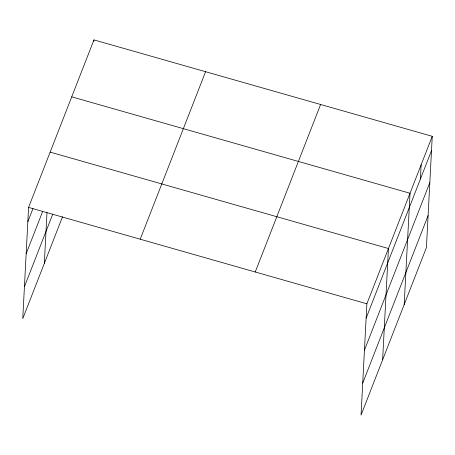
<?xml version="1.0" encoding="UTF-8"?>
<svg xmlns="http://www.w3.org/2000/svg" width="455" height="455" viewBox="0 0 455 455"><rect width="100%" height="100%" fill="white"/><g stroke="black" fill="none" stroke-linecap="round" stroke-linejoin="round"><path stroke-width="0.68" d="M432.25 136.307L366.878 303.809L361.048 415.102L426.415 247.6L432.25 136.307L93.952 39.898L28.585 207.4L22.75 318.693L62.557 216.694M44.323 263.417L46.99 212.485M93.884 41.263L93.952 39.898M382.621 359.825L388.451 248.532L50.152 152.124M404.194 304.549L410.023 193.256L71.725 96.847M420.386 179.116L421.137 164.784M27.829 221.739L32.965 208.578M26.157 253.736L42.588 211.62M24.428 286.701L52.678 214.311M140.22 239.216L205.592 71.708M255.244 271.999L320.61 104.491M366.127 318.147L431.499 150.645M364.449 350.145L429.821 182.637M362.72 383.11L428.092 215.602M28.585 207.4L366.878 303.809"/></g></svg>
